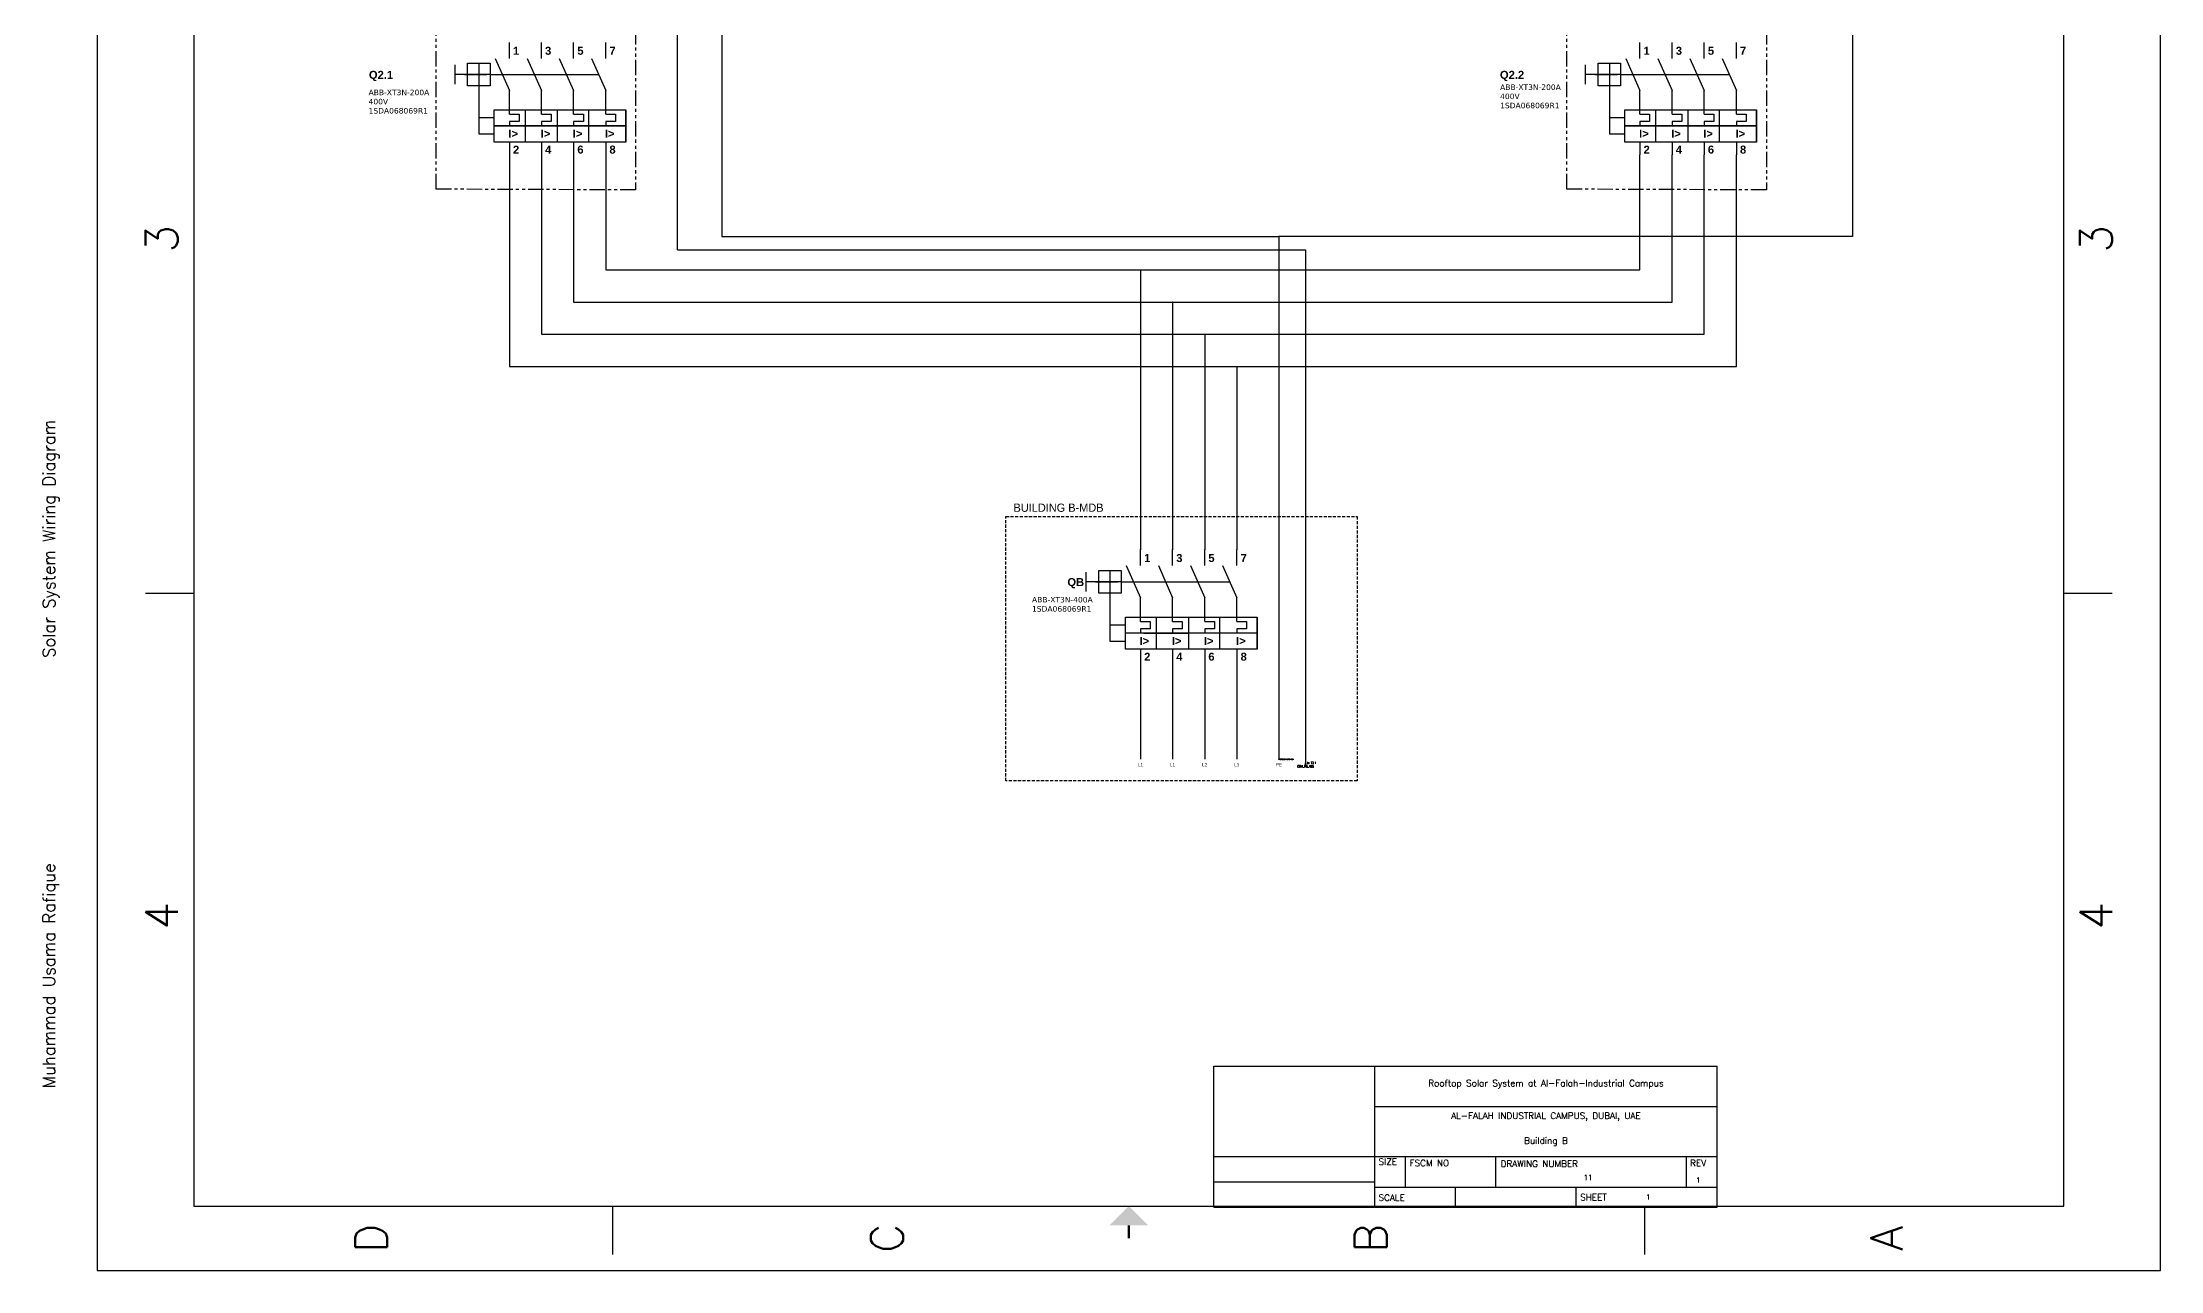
# Model space of a CAD drawing. Header units: inches. Extents: x -58 to 1235, y -506 to 1148.
# Drawn here: x -58 to 1235, y -506 to 244 of the extents above; entities that cross this region are included whole.
import ezdxf
from ezdxf.enums import TextEntityAlignment as Align

# ---------------------------------------------------------------- set-up
doc = ezdxf.new("R2010")
doc.units = ezdxf.units.IN
doc.header["$MEASUREMENT"] = 0
for name, pattern in [('ACAD_ISO02W100', [15, 12, -3]), ('HIDDEN2', [0.1875, 0.125, -0.0625]), ('PHANTOM2', [1.25, 0.625, -0.125, 0.125, -0.125, 0.125, -0.125])]:
    doc.linetypes.add(name, pattern=pattern)
for name, color, linetype in [('DISCONTINUA', 7, 'ACAD_ISO02W100'), ('GRN_12AWG', 3, 'Continuous'), ('GRY_20AWG', 9, 'Continuous'), ('LOC', 8, 'Continuous'), ('LOCBOX', 92, 'HIDDEN2'), ('PFV', 7, 'Continuous'), ('RED_10AWG', 1, 'Continuous'), ('RED_4AWG', 1, 'Continuous'), ('REGEN_LINE', 4, 'Continuous'), ('SYMS', 7, 'Continuous'), ('TAGS', 51, 'Continuous'), ('TB_LABELS', 1, 'Continuous'), ('Title Block', 7, 'Continuous'), ('Viewport', 7, 'Continuous'), ('WIREREF', 61, 'Continuous'), ('XREF', 7, 'Continuous')]:
    doc.layers.add(name, color=color, linetype=linetype)
doc.styles.add('Roman', font='romans')
doc.styles.add('TRINIDAD', font='')
doc.styles.add('WD', font='romans.shx')
doc.styles.get('TRINIDAD').set_extended_font_data('Arial')

# ---------------------------------------------------------------- blocks, each defined once
blk = doc.blocks.new('ANSI_border_C')
for p, q in [((20.5, 0.75), (20.5, 2.5)), ((14.25, 0.75), (20.5, 0.75))]:
    blk.add_line(p, q)
at = {"layer": 'Title Block'}
for p, q in [((0, 16), (0, 0)), ((21, 16), (0, 16)), ((21, 0), (21, 16)), ((5.25, 15.25), (5.25, 15.625)), ((15.75, 15.25), (15.75, 15.625)), ((0.5, 15.25), (0.5, 0.75)), ((20.5, 15.25), (0.5, 15.25)), ((15, 15.25), (15, 15)), ((20.5, 0.75), (20.5, 15.25)), ((15, 15), (20.5, 15)), ((0.125, 12), (0.5, 12)), ((20.5, 12), (20.875, 12)), ((0.125, 4), (0.5, 4)), ((20.5, 4), (20.875, 4)), ((0.5, 0.75), (20.5, 0.75)), ((5.25, 0.375), (5.25, 0.75)), ((15.75, 0.375), (15.75, 0.75)), ((0, 0), (21, 0))]:
    blk.add_line(p, q, dxfattribs=at)
at = {"layer": 'Title Block', "const_width": 0.02}
for points in [[(10.5, 15.5), (10.5, 15.4)], [(0.25, 8), (0.35, 8)], [(20.75, 8), (20.65, 8)], [(10.5, 0.5), (10.5, 0.6)]]:
    blk.add_lwpolyline(points, dxfattribs=at)
at = {"layer": 'Title Block'}
for points in [[(10.35, 15.4), (10.65, 15.4), (10.5, 15.25)], [(0.35, 7.85), (0.35, 8.15), (0.5, 8)], [(20.65, 7.85), (20.65, 8.15), (20.5, 8)], [(10.35, 0.6), (10.65, 0.6), (10.5, 0.75)]]:
    blk.add_solid(points, dxfattribs=at)
at = {"layer": 'Title Block', "style": 'Roman'}
for s, p in [('4', (2.75, 15.5)), ('3', (8, 15.5)), ('2', (13, 15.5)), ('1', (18.25, 15.5)), ('D', (0.25, 13.875)), ('D', (20.75, 13.875)), ('C', (0.25, 9.875)), ('C', (20.75, 9.875)), ('B', (0.25, 6.125)), ('B', (20.75, 6.125)), ('A', (0.25, 2.125)), ('A', (20.75, 2.125)), ('4', (2.75, 0.5)), ('3', (8, 0.5)), ('2', (13, 0.5)), ('1', (18.25, 0.5))]:
    blk.add_text(s, height=0.25, dxfattribs=at).set_placement(p, align=Align.MIDDLE_CENTER)
blk.add_text('REVISIONS', height=0.065, dxfattribs=at).set_placement((17.71, 15.083))
blk = doc.blocks.new('JIC_border_C')
at = {"xscale": 78.77001811510775, "yscale": 78.77001811510775, "zscale": 78.77001811510775, "rotation": 90}
blk.add_blockref('ANSI_border_C', (1235.3, -506.3), dxfattribs=at)
blk = doc.blocks.new('JIC_tblock_desc_C')
for p, q in [((0, 0), (0, 1.75)), ((-6.25, 0), (0, 0))]:
    blk.add_line(p, q)
at = {"layer": 'Title Block'}
for p, q in [((-6.25, 0), (-6.25, 1.75)), ((-6.25, 1.75), (0, 1.75)), ((-4.25, 0), (-4.25, 1.75)), ((-4.25, 1.25), (0, 1.25)), ((-6.25, 0.63), (0, 0.63)), ((-3.87, 0.25), (-3.87, 0.63)), ((-2.75, 0.25), (-2.75, 0.63)), ((-0.38, 0.25), (-0.38, 0.63)), ((-6.25, 0.315), (-4.25, 0.315)), ((-4.25, 0.25), (0, 0.25)), ((-3.25, 0), (-3.25, 0.25)), ((-1.75, 0), (-1.75, 0.25))]:
    blk.add_line(p, q, dxfattribs=at)
at = {"color": 0, "style": 'Roman', "flags": 8}
for tag, p in [('FNAME', (-15.416, 6.819)), ('REVDATE', (-15.416, 4.106)), ('USER', (-15.416, 1.477))]:
    blk.add_attdef(tag, p, '', height=0.15, rotation=90, dxfattribs=at)
at = {"style": 'WD'}
for tag, p in [('PROJDESC', (-2.125, 1.5)), ('TITLE1', (-2.125, 1.095)), ('TITLE2', (-2.125, 0.785))]:
    blk.add_attdef(tag, text='', height=0.08, dxfattribs=at).set_placement(p, align=Align.CENTER)
at = {"style": 'WD', "flags": 1}
blk.add_attdef('WD_TB', (-5.57, 0.177), '', height=0.086, dxfattribs=at)
at = {"style": 'WD'}
for tag, p in [('SIZE', (-4.162, 0.32)), ('FSCM_NO', (-3.4, 0.337)), ('DWG_NO', (-1.659, 0.337)), ('REV', (-0.265, 0.303)), ('SCALE', (-3.634, 0.069)), ('SHEET', (-0.883, 0.092))]:
    blk.add_attdef(tag, p, '', height=0.065, dxfattribs=at)
at = {"layer": 'TB_LABELS', "style": 'WD'}
for s, p in [('SIZE', (-4.204, 0.604)), ('FSCM NO', (-3.819, 0.588)), ('DRAWING NUMBER', (-2.689, 0.579)), ('REV', (-0.336, 0.588)), ('SCALE', (-4.204, 0.158)), ('SHEET', (-1.701, 0.164))]:
    blk.add_text(s, height=0.08, dxfattribs=at).set_placement(p, align=Align.TOP_LEFT)
blk = doc.blocks.new('WDDOT')
for radius in [0.03, 0.0187, 0.00929]:
    blk.add_circle((0, 0), radius)
blk = doc.blocks.new('HGND2')
for p, q in [((0.125, 0), (0, 0)), ((0.125, 0.09375), (0.125, -0.09375)), ((0.171875, 0.0625), (0.171875, -0.0625)), ((0.21875, 0.03125), (0.21875, -0.03125))]:
    blk.add_line(p, q)
at = {"style": 'WD', "flags": 1}
for tag in ['ASSYCODE', 'CAT', 'X4TERM01', 'MFG', 'FAMILY']:
    blk.add_attdef(tag, (0, 0), '', height=0.01, dxfattribs=at)
at = {"style": 'WD', "width": 0.8}
for tag, p in [('TAG1', (0.25, 0)), ('INST', (0.25, 0.3125)), ('LOC', (0.25, 0.15625)), ('DESC1', (0.25, -0.15625)), ('DESC2', (0.25, -0.3125))]:
    blk.add_attdef(tag, text='', height=0.125, dxfattribs=at).set_placement(p, align=Align.MIDDLE_LEFT)
blk = doc.blocks.new('HA1S4')
for points in [[(0, 0), (-0.03, 0), (0, -0.09), (0.03, 0), (0, 0)], [(0.02, -0.01), (-0.02, -0.01), (0, -0.06), (0.02, -0.01)]]:
    blk.add_lwpolyline(points)
at = {"style": 'WD', "flags": 1}
for tag, p in [('X2TERM01', (0, 0)), ('SIGCODE', (0.03, -0.08))]:
    blk.add_attdef(tag, p, '', height=0.01, dxfattribs=at)
at = {"style": 'WD', "width": 0.7}
for tag, p in [('DESC1', (0.09, 0.11)), ('XREF', (0.09, -0.06))]:
    blk.add_attdef(tag, p, '', height=0.125, dxfattribs=at)
at = {"style": 'WD', "width": 0.8, "flags": 8}
blk.add_attdef('WIRENO', text='', height=0.125, dxfattribs=at).set_placement((0, -0.26), align=Align.CENTER)

msp = doc.modelspace()

# ---------------------------------------------------------------- linework, layer by layer
at = {"layer": 'DISCONTINUA', "color": 0, "linetype": 'ACAD_ISO02W100', "ltscale": 0.03}
for p, q in [((215, 224.2), (281.3, 224.2)), ((905.5, 224.2), (971.8, 224.2)), ((208.1, 217.3), (208.1, 187.9)), ((898.7, 217.3), (898.7, 187.9)), ((217.5, 197.7), (208.1, 197.7)), ((908.1, 197.7), (898.7, 197.7)), ((208.1, 187.9), (217.5, 187.9)), ((898.7, 187.9), (908.1, 187.9)), ((600.5, -85.6), (666.7, -85.6)), ((593.6, -92.5), (593.6, -121.9)), ((603, -112.1), (593.6, -112.1)), ((593.6, -121.9), (603, -121.9))]:
    msp.add_line(p, q, dxfattribs=at)
at = {"layer": 'GRN_12AWG'}
for p, q in [((356.6, 435.3), (356.6, 164.1)), ((1047.1, 435.3), (1047.1, 164.1)), ((356.6, 164.1), (356.6, 125.2)), ((1047.1, 164.1), (1047.1, 125.2)), ((356.6, 125.2), (696.7, 125.2)), ((696.6, 125.2), (696.7, 125.2)), ((917.2, 125.2), (696.7, 125.2)), ((696.7, 125.2), (696.7, 125.1)), ((696.7, 125.2), (696.7, 104.8)), ((936.9, 125.2), (917.3, 125.2)), ((956.5, 125.2), (937, 125.2)), ((976.1, 125.2), (956.6, 125.2)), ((1047.1, 125.2), (976.2, 125.2)), ((696.7, 104.7), (696.7, 85.2)), ((696.7, 85.1), (696.7, 65.6)), ((696.7, 65.5), (696.7, 46)), ((696.7, 45.9), (696.7, -193.9))]:
    msp.add_line(p, q, dxfattribs=at)
for centre, start, end in [((917.3, 125.2), 0, 180), ((936.9, 125.2), 0, 180), ((956.5, 125.2), 0, 180), ((976.2, 125.2), 0, 180), ((696.7, 104.8), 90, 270), ((696.7, 85.2), 90, 270), ((696.7, 65.5), 90, 270), ((696.7, 45.9), 90, 270)]:
    msp.add_arc(centre, 0.05, start, end, dxfattribs=at)
at = {"layer": 'GRY_20AWG'}
for p, q in [((329.4, 117.1), (329.4, 433.5)), ((329.4, 117.1), (713.1, 117.1)), ((713.1, 117.1), (713.1, 103)), ((713.1, 102.8), (713.1, 83.4)), ((713.1, 83.2), (713.1, 63.8)), ((713.1, 63.6), (713.1, 44.1)), ((713.1, 43.9), (713.1, -196.2))]:
    msp.add_line(p, q, dxfattribs=at)
for centre in [(713.1, 102.9), (713.1, 83.3), (713.1, 63.7)]:
    msp.add_arc(centre, 0.1, 90, 270, dxfattribs=at)
at = {"layer": 'LOCBOX', "color": 6, "linetype": 'PHANTOM2', "ltscale": 15}
for points in [[(182.1, 252.2), (303.9, 251.9), (303.9, 153.7), (182.1, 154.1)], [(872.7, 252.2), (994.5, 251.9), (994.5, 153.7), (872.7, 154.1)]]:
    msp.add_lwpolyline(points, close=True, dxfattribs=at)
at = {"layer": 'LOCBOX', "color": 6, "linetype": 'HIDDEN2', "ltscale": 15}
msp.add_lwpolyline([(530.1, -45.8), (744.6, -45.8), (744.6, -207.3), (530.1, -207.3)], close=True, dxfattribs=at)
at = {"layer": 'PFV', "color": 0}
for points in [[(226.8, 235.9, 0), (226.8, 243.8, 0)], [(226.8, 234, 0), (226.8, 243.8, 0)], [(246.4, 235.9, 0), (246.4, 243.8, 0)], [(266, 235.9, 0), (266, 243.8, 0)], [(285.7, 235.9, 0), (285.7, 243.8, 0)], [(917.3, 235.9, 0), (917.3, 243.8, 0)], [(917.3, 234, 0), (917.3, 243.8, 0)], [(936.9, 235.9, 0), (936.9, 243.8, 0)], [(956.6, 235.9, 0), (956.6, 243.8, 0)], [(976.2, 235.9, 0), (976.2, 243.8, 0)], [(199.3, 224.2, 0), (205.2, 224.2, 0)], [(205.2, 224.2, 0), (213, 224.2, 0)], [(889.8, 224.2, 0), (895.7, 224.2, 0)], [(895.7, 224.2, 0), (903.6, 224.2, 0)], [(228.7, 192.8, 0), (236.6, 192.8, 0)], [(236.6, 192.8, 0), (246.4, 192.8, 0)], [(246.4, 192.8, 0), (256.2, 192.8, 0)], [(919.3, 192.8, 0), (927.1, 192.8, 0)], [(927.1, 192.8, 0), (936.9, 192.8, 0)], [(936.9, 192.8, 0), (946.7, 192.8, 0)], [(612.3, -73.8, 0), (612.3, -66, 0)], [(612.3, -75.8, 0), (612.3, -66, 0)], [(631.9, -73.8, 0), (631.9, -66, 0)], [(651.5, -73.8, 0), (651.5, -66, 0)], [(671.1, -73.8, 0), (671.1, -66, 0)], [(584.8, -85.6, 0), (590.7, -85.6, 0)], [(590.7, -85.6, 0), (598.5, -85.6, 0)], [(614.2, -117, 0), (622.1, -117, 0)], [(622.1, -117, 0), (631.9, -117, 0)], [(631.9, -117, 0), (641.7, -117, 0)]]:
    msp.add_polyline3d(points, dxfattribs=at)
at = {"layer": 'RED_10AWG'}
for p, q in [((226.8, 175.1), (226.8, 45.9)), ((246.4, 175.1), (246.4, 65.5)), ((266, 175.1), (266, 85.2)), ((285.7, 175.1), (285.7, 104.8)), ((917.3, 104.8), (917.3, 175.1)), ((936.9, 85.2), (936.9, 175.1)), ((956.5, 65.5), (956.5, 175.1)), ((976.2, 45.9), (976.2, 175.1)), ((285.7, 104.8), (879.8, 104.8)), ((612.3, 104.8), (612.3, 85.2)), ((879.8, 104.8), (917.3, 104.8)), ((266, 85.2), (879.8, 85.2)), ((612.3, 85.1), (612.3, 65.6)), ((631.9, 85.2), (631.9, 65.6)), ((879.8, 85.2), (936.9, 85.2)), ((246.4, 65.5), (879.8, 65.5)), ((612.3, 65.5), (612.3, 46)), ((631.9, 65.5), (631.9, 46)), ((651.5, 65.5), (651.5, 46)), ((879.8, 65.5), (956.5, 65.5)), ((226.8, 45.9), (879.8, 45.9)), ((612.3, 45.9), (612.3, -66.1)), ((631.9, 45.9), (631.9, -66.1)), ((651.5, 45.9), (651.5, -66.1)), ((671.1, 45.9), (671.1, -66.1)), ((879.8, 45.9), (976.2, 45.9))]:
    msp.add_line(p, q, dxfattribs=at)
for centre in [(612.3, 85.2), (612.3, 65.5), (631.9, 65.5), (612.3, 45.9), (631.9, 45.9), (651.5, 45.9)]:
    msp.add_arc(centre, 0.05, 90, 270, dxfattribs=at)
at = {"layer": 'RED_4AWG'}
for p, q in [((612.3, -134.7), (612.3, -193.9)), ((631.9, -134.7), (631.9, -193.9)), ((651.5, -134.7), (651.5, -193.9)), ((671.1, -134.7), (671.1, -193.9))]:
    msp.add_line(p, q, dxfattribs=at)
at = {"layer": 'REGEN_LINE', "color": 0, "linetype": 'Continuous'}
for p, q in [((218.1, 234), (226.8, 214.4)), ((237.7, 234), (246.4, 214.4)), ((257.3, 234), (266, 214.4)), ((276.9, 234), (285.7, 214.4)), ((908.6, 234), (917.3, 214.4)), ((928.2, 234), (936.9, 214.4)), ((947.8, 234), (956.6, 214.4)), ((967.5, 234), (976.2, 214.4)), ((193.4, 230.1), (193.4, 218.3)), ((215, 224.2), (193.4, 224.2)), ((208.1, 231), (208.1, 217.3)), ((883.9, 230.1), (883.9, 218.3)), ((905.5, 224.2), (883.9, 224.2)), ((898.7, 231), (898.7, 217.3)), ((226.8, 199.9), (232.7, 199.9)), ((232.7, 195.4), (226.8, 195.4)), ((226.8, 195.4), (226.8, 192.8)), ((232.7, 199.9), (232.7, 195.4)), ((246.4, 199.9), (252.3, 199.9)), ((252.3, 195.4), (246.4, 195.4)), ((246.4, 195.4), (246.4, 192.8)), ((252.3, 199.9), (252.3, 195.4)), ((266, 199.9), (272, 199.9)), ((272, 195.4), (266, 195.4)), ((266, 195.4), (266, 192.8)), ((272, 199.9), (272, 195.4)), ((285.7, 199.9), (291.6, 199.9)), ((291.6, 195.4), (285.7, 195.4)), ((285.7, 195.4), (285.7, 192.8)), ((291.6, 199.9), (291.6, 195.4)), ((917.3, 199.9), (923.2, 199.9)), ((923.2, 195.4), (917.3, 195.4)), ((917.3, 195.4), (917.3, 192.8)), ((923.2, 199.9), (923.2, 195.4)), ((936.9, 199.9), (942.9, 199.9)), ((942.9, 195.4), (936.9, 195.4)), ((936.9, 195.4), (936.9, 192.8)), ((942.9, 199.9), (942.9, 195.4)), ((956.6, 199.9), (962.5, 199.9)), ((962.5, 195.4), (956.6, 195.4)), ((956.6, 195.4), (956.6, 192.8)), ((962.5, 199.9), (962.5, 195.4)), ((976.2, 199.9), (982.1, 199.9)), ((982.1, 195.4), (976.2, 195.4)), ((976.2, 195.4), (976.2, 192.8)), ((982.1, 199.9), (982.1, 195.4)), ((603.5, -75.8), (612.3, -95.4)), ((623.2, -75.8), (631.9, -95.4)), ((642.8, -75.8), (651.5, -95.4)), ((662.4, -75.8), (671.1, -95.4)), ((578.9, -79.7), (578.9, -91.5)), ((600.5, -85.6), (578.9, -85.6)), ((593.6, -78.7), (593.6, -92.5)), ((612.3, -109.9), (618.2, -109.9)), ((618.2, -114.3), (612.3, -114.3)), ((612.3, -114.3), (612.3, -117)), ((618.2, -109.9), (618.2, -114.3)), ((631.9, -109.9), (637.8, -109.9)), ((637.8, -114.3), (631.9, -114.3)), ((631.9, -114.3), (631.9, -117)), ((637.8, -109.9), (637.8, -114.3)), ((651.5, -109.9), (657.4, -109.9)), ((657.4, -114.3), (651.5, -114.3)), ((651.5, -114.3), (651.5, -117)), ((657.4, -109.9), (657.4, -114.3)), ((671.1, -109.9), (677.1, -109.9)), ((677.1, -114.3), (671.1, -114.3)), ((671.1, -114.3), (671.1, -117)), ((677.1, -109.9), (677.1, -114.3))]:
    msp.add_line(p, q, dxfattribs=at)
for points in [[(201.3, 231), (215, 231), (215, 217.3), (201.3, 217.3)], [(891.8, 231), (905.5, 231), (905.5, 217.3), (891.8, 217.3)], [(217.5, 202.6), (298, 202.6), (298, 192.9), (217.5, 192.8)], [(908.1, 202.6), (988.5, 202.6), (988.5, 192.9), (908.1, 192.8)], [(217.5, 192.8), (298, 192.9), (298, 182.9), (217.5, 182.9)], [(908.1, 192.8), (988.5, 192.9), (988.5, 182.9), (908.1, 182.9)], [(586.8, -78.7), (600.5, -78.7), (600.5, -92.5), (586.8, -92.5)], [(603, -107.2), (683.5, -107.2), (683.5, -116.9), (603, -117)], [(603, -117), (683.5, -116.9), (683.5, -126.8), (603, -126.8)]]:
    msp.add_lwpolyline(points, close=True, dxfattribs=at)
for points in [[(226.8, 234, 0), (226.8, 243.8, 0)], [(246.4, 234, 0), (246.4, 243.8, 0)], [(266, 234, 0), (266, 243.8, 0)], [(285.7, 234, 0), (285.7, 243.8, 0)], [(917.3, 234, 0), (917.3, 243.8, 0)], [(936.9, 234, 0), (936.9, 243.8, 0)], [(956.6, 234, 0), (956.6, 243.8, 0)], [(976.2, 234, 0), (976.2, 243.8, 0)], [(226.8, 199.9, 0), (226.8, 214.4, 0)], [(246.4, 199.9, 0), (246.4, 214.4, 0)], [(266, 199.9, 0), (266, 214.4, 0)], [(285.7, 199.9, 0), (285.7, 214.4, 0)], [(917.3, 199.9, 0), (917.3, 214.4, 0)], [(936.9, 199.9, 0), (936.9, 214.4, 0)], [(956.6, 199.9, 0), (956.6, 214.4, 0)], [(976.2, 199.9, 0), (976.2, 214.4, 0)], [(236.6, 182.9, 0), (236.6, 202.6, 0)], [(256.2, 182.9, 0), (256.2, 202.6, 0)], [(275.3, 182.9, 0), (275.3, 202.6, 0)], [(298, 182.9, 0), (298, 202.6, 0)], [(927.1, 182.9, 0), (927.1, 202.6, 0)], [(946.7, 182.9, 0), (946.7, 202.6, 0)], [(965.8, 182.9, 0), (965.8, 202.6, 0)], [(988.5, 182.9, 0), (988.5, 202.6, 0)], [(226.8, 182.9, 0), (226.8, 175.1, 0)], [(246.4, 182.9, 0), (246.4, 175.1, 0)], [(266, 182.9, 0), (266, 175.1, 0)], [(285.7, 182.9, 0), (285.7, 175.1, 0)], [(917.3, 182.9, 0), (917.3, 175.1, 0)], [(936.9, 182.9, 0), (936.9, 175.1, 0)], [(956.6, 182.9, 0), (956.6, 175.1, 0)], [(976.2, 182.9, 0), (976.2, 175.1, 0)], [(612.3, -75.8, 0), (612.3, -66, 0)], [(631.9, -75.8, 0), (631.9, -66, 0)], [(651.5, -75.8, 0), (651.5, -66, 0)], [(671.1, -75.8, 0), (671.1, -66, 0)], [(612.3, -109.9, 0), (612.3, -95.4, 0)], [(631.9, -109.9, 0), (631.9, -95.4, 0)], [(651.5, -109.9, 0), (651.5, -95.4, 0)], [(671.1, -109.9, 0), (671.1, -95.4, 0)], [(622.1, -126.8, 0), (622.1, -107.2, 0)], [(641.7, -126.8, 0), (641.7, -107.2, 0)], [(660.8, -126.8, 0), (660.8, -107.2, 0)], [(683.5, -126.8, 0), (683.5, -107.2, 0)], [(612.3, -126.8, 0), (612.3, -134.7, 0)], [(631.9, -126.8, 0), (631.9, -134.7, 0)], [(651.5, -126.8, 0), (651.5, -134.7, 0)], [(671.1, -126.8, 0), (671.1, -134.7, 0)]]:
    msp.add_polyline3d(points, dxfattribs=at)

# ---------------------------------------------------------------- block references
ref = msp.add_blockref('JIC_tblock_desc_C', (964.5, -467.6), dxfattribs=dict(xscale=49.19437132916535, yscale=49.19437132916535, zscale=49.19437132916535))
ref.add_attrib('SHEET', '1', (921, -463), dxfattribs={"height": 3.2, "style": 'WD'})
ref.add_attrib('REV', '1', (951.5, -452.6), dxfattribs={"height": 3.2, "style": 'WD'})
ref.add_attrib('DWG_NO', '11', (882.9, -451), dxfattribs={"height": 3.2, "style": 'WD'})
ref.add_attrib('TITLE2', 'Building B', dxfattribs={"height": 3.94, "style": 'WD'}).set_placement((859.9, -428.9), align=Align.CENTER)
ref.add_attrib('TITLE1', 'AL-FALAH INDUSTRIAL CAMPUS, DUBAI, UAE', dxfattribs={"height": 3.936, "style": 'WD'}).set_placement((859.9, -413.7), align=Align.CENTER)
ref.add_attrib('PROJDESC', 'Rooftop Solar System at Al-Falah-Industrial Campus', dxfattribs={"height": 3.936, "style": 'WD'}).set_placement((859.9, -393.8), align=Align.CENTER)
ref.add_attrib('USER', 'Muhammad Usama Rafique', (-50.7, -394.9), dxfattribs={"color": 0, "height": 7.379, "rotation": 90, "style": 'Roman', "flags": 8})
ref.add_attrib('FNAME', 'Solar System Wiring Diagram', (-50.7, -132.1), dxfattribs={"color": 0, "height": 7.379, "rotation": 90, "style": 'Roman', "flags": 8})
at = {"layer": 'SYMS'}
for p in [(696.7, 125.2), (612.3, 104.8), (631.9, 85.2), (651.5, 65.5), (671.1, 45.9)]:
    msp.add_blockref('WDDOT', p, dxfattribs=at)
ref = msp.add_blockref('HGND2', (696.7, -193.8), dxfattribs=dict(at, rotation=270))
ref.add_attrib('INST', '-GRID CONNECTION BOX', dxfattribs={"layer": 'LOC', "height": 0.6, "style": 'WD', "width": 0.8}).set_placement((697, -194.1), align=Align.MIDDLE_LEFT)
ref.add_attrib('TAG1', 'PE', dxfattribs={"layer": 'TAGS', "height": 0.6, "style": 'WD', "width": 0.8}).set_placement((696.7, -194.1), align=Align.MIDDLE_LEFT)
ref = msp.add_blockref('HA1S4', (713.1, -196.2), dxfattribs=dict(at, xscale=10.62640709629341, yscale=10.62640709629341, zscale=10.62640709629341))
ref.add_attrib('WIRENO', 'COM_RS_485', dxfattribs={"layer": 'WIREREF', "height": 1.33, "style": 'WD', "width": 0.8, "flags": 8}).set_placement((713.1, -199), align=Align.CENTER)
ref.add_attrib('XREF', 'to T3.1', (714, -196.9), dxfattribs={"layer": 'XREF', "height": 1.33, "style": 'WD', "width": 0.7})
at = {"layer": 'Viewport'}
msp.add_blockref('JIC_border_C', (0, 0), dxfattribs=at)

# ---------------------------------------------------------------- texts
at = {"color": 0, "char_height": 4.887, "width": 3964.781, "style": 'TRINIDAD'}
for s, insert, attachment_point in [('{\\fArial|b1|i0|c0|p34;1}', (229, 241.1), 1), ('{\\fArial|b1|i0|c0|p34;3}', (248.6, 241.1), 1), ('{\\fArial|b1|i0|c0|p34;5}', (268.3, 241.1), 1), ('{\\fArial|b1|i0|c0|p34;7}', (287.9, 241.1), 1), ('{\\fArial|b1|i0|c0|p34;1}', (919.5, 241.1), 1), ('{\\fArial|b1|i0|c0|p34;3}', (939.2, 241.1), 1), ('{\\fArial|b1|i0|c0|p34;5}', (958.8, 241.1), 1), ('{\\fArial|b1|i0|c0|p34;7}', (978.4, 241.1), 1), ('{\\fArial|b1|i0|c0|p34;I>}', (226.2, 190.5), 1), ('{\\fArial|b1|i0|c0|p34;I>}', (245.9, 190.5), 1), ('{\\fArial|b1|i0|c0|p34;I>}', (265.5, 190.5), 1), ('{\\fArial|b1|i0|c0|p34;I>}', (285.1, 190.5), 1), ('{\\fArial|b1|i0|c0|p34;I>}', (916.8, 190.5), 1), ('{\\fArial|b1|i0|c0|p34;I>}', (936.4, 190.5), 1), ('{\\fArial|b1|i0|c0|p34;I>}', (956, 190.5), 1), ('{\\fArial|b1|i0|c0|p34;I>}', (975.7, 190.5), 1), ('{\\fArial|b1|i0|c0|p34;2}', (229, 175.8), 7), ('{\\fArial|b1|i0|c0|p34;4}', (248.6, 175.8), 7), ('{\\fArial|b1|i0|c0|p34;6}', (268.3, 175.8), 7), ('{\\fArial|b1|i0|c0|p34;8}', (287.9, 175.8), 7), ('{\\fArial|b1|i0|c0|p34;2}', (919.5, 175.8), 7), ('{\\fArial|b1|i0|c0|p34;4}', (939.2, 175.8), 7), ('{\\fArial|b1|i0|c0|p34;6}', (958.8, 175.8), 7), ('{\\fArial|b1|i0|c0|p34;8}', (978.4, 175.8), 7), ('{\\fArial|b1|i0|c0|p34;1}', (614.5, -68.7), 1), ('{\\fArial|b1|i0|c0|p34;3}', (634.1, -68.7), 1), ('{\\fArial|b1|i0|c0|p34;5}', (653.7, -68.7), 1), ('{\\fArial|b1|i0|c0|p34;7}', (673.4, -68.7), 1), ('{\\fArial|b1|i0|c0|p34;QB}', (567.6, -83.4), 1), ('{\\fArial|b1|i0|c0|p34;I>}', (611.7, -119.3), 1), ('{\\fArial|b1|i0|c0|p34;2}', (614.5, -133.9), 7), ('{\\fArial|b1|i0|c0|p34;I>}', (631.4, -119.3), 1), ('{\\fArial|b1|i0|c0|p34;4}', (634.1, -133.9), 7), ('{\\fArial|b1|i0|c0|p34;I>}', (651, -119.3), 1), ('{\\fArial|b1|i0|c0|p34;6}', (653.7, -133.9), 7), ('{\\fArial|b1|i0|c0|p34;I>}', (670.6, -119.3), 1), ('{\\fArial|b1|i0|c0|p34;8}', (673.4, -133.9), 7)]:
    msp.add_mtext(s, dxfattribs=dict(at, insert=insert, attachment_point=attachment_point))
at = {"color": 6, "char_height": 4.887, "width": 3964.781, "attachment_point": 1, "style": 'TRINIDAD'}
for s, insert in [('{\\fArial|b1|i0|c0|p34;Q2.1}', (141, 226.4)), ('{\\fArial|b1|i0|c0|p34;Q2.2}', (831.8, 226.4))]:
    msp.add_mtext(s, dxfattribs=dict(at, insert=insert))
at = {"color": 6, "char_height": 3.358, "attachment_point": 1}
for insert in [(140.8, 214.9), (831.9, 218.1)]:
    msp.add_mtext_dynamic_manual_height_columns('{\\fVerdana|b0|i0|c0|p34;\\C0;ABB-XT3N-200A^J400V^J1SDA068069R1}', width=3.166, gutter_width=0.325, heights=[0], dxfattribs=dict(at, insert=insert))
at = {"attachment_point": 1}
for s, width, gutter_width, insert, char_height in [('{\\fVerdana|b0|i0|c0|p34;\\C0;ABB-XT3N-400A^J1SDA068069R1}', 3.166, 0.325, (546, -94.9), 3.358), ('L1', 8.508, 3, (610.7, -196.4), 2), ('L1', 8.508, 3, (630.3, -196.4), 2), ('L2', 8.508, 3, (649.9, -196.4), 2), ('L3', 8.508, 3, (669.5, -196.4), 2), ('PE', 8.508, 3, (695, -196.3), 2)]:
    msp.add_mtext_dynamic_manual_height_columns(s, width=width, gutter_width=gutter_width, heights=[0], dxfattribs=dict(at, insert=insert, char_height=char_height))
at = {"layer": 'LOCBOX', "color": 6}
msp.add_text('BUILDING B-MDB', height=5, dxfattribs=at).set_placement((562.2, -44.4), align=Align.BOTTOM_CENTER)

doc.saveas('drawing.dxf')
